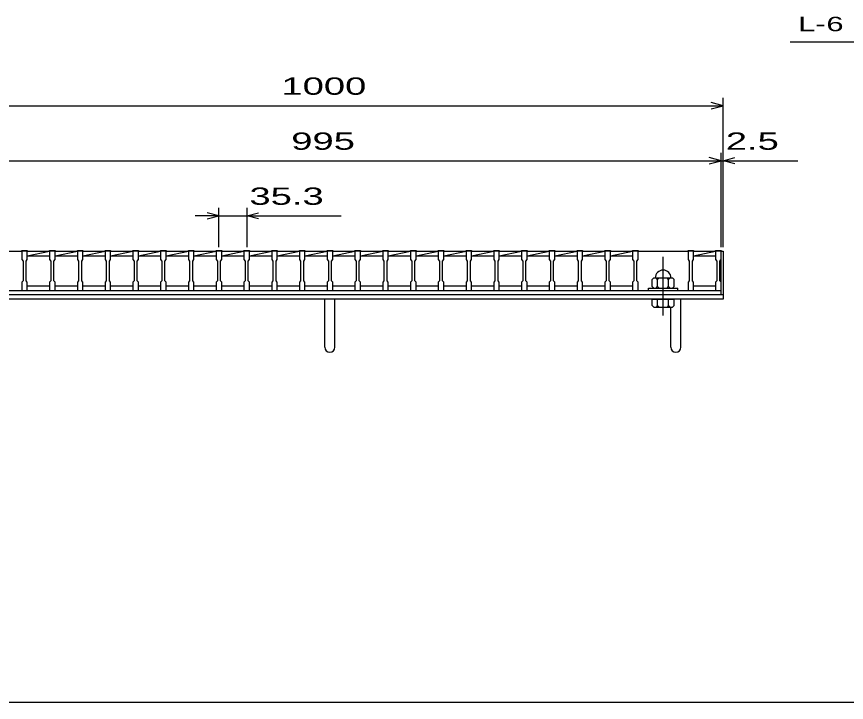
# Model space of a CAD drawing. Units: millimetres, scale not verified. Extents: x -1820 to 1731, y -1282 to 1054.
# Drawn here: x -1249 to -194, y -1146 to -274 of the extents above; entities that cross this region are included whole.
import ezdxf
from ezdxf.enums import TextEntityAlignment as Align

# ---------------------------------------------------------------- set-up
doc = ezdxf.new("R2010")
doc.units = ezdxf.units.MM
doc.header["$LTSCALE"] = 10
doc.linetypes.add('CHAIN', pattern=[18.5, 12, -1.5, 3.5, -1.5])
for name, color, linetype, lineweight in [('0_2', 150, 'Continuous', 25), ('16', 3, 'Continuous', 25), ('19', 6, 'Continuous', 25), ('22', 4, 'Continuous', 25)]:
    doc.layers.add(name, color=color, linetype=linetype, lineweight=lineweight)
doc.styles.add('ベクトル', font='')
doc.styles.get('ベクトル').set_extended_font_data('ベクトル')

msp = doc.modelspace()

# ---------------------------------------------------------------- linework, layer by layer
at = {"layer": '0_2'}
msp.add_line((1731, -1146.5), (-1729, -1146.5), dxfattribs=at)
at = {"layer": '16'}
for p, q in [((-1305.7, -572.5), (-1242.1, -572.5)), ((-1242.1, -572.5), (-1242.1, -571.8)), ((-1242.1, -571.8), (-1235.1, -571.8)), ((-1242.1, -572.5), (-1242.1, -583)), ((-1235.1, -572.5), (-1242.1, -572.5)), ((-1235.1, -571.8), (-1235.1, -572.5)), ((-1235.1, -583), (-1235.1, -572.5)), ((-1235.1, -572.5), (-1206.8, -572.5)), ((-1235.1, -578.5), (-1206.8, -572.5)), ((-1235.1, -578.5), (-1206.8, -578.5)), ((-1206.8, -572.5), (-1206.8, -571.8)), ((-1206.8, -571.8), (-1199.8, -571.8)), ((-1206.8, -572.5), (-1206.8, -583)), ((-1199.8, -572.5), (-1206.8, -572.5)), ((-1199.8, -571.8), (-1199.8, -572.5)), ((-1199.8, -583), (-1199.8, -572.5)), ((-1199.8, -572.5), (-1171.5, -572.5)), ((-1199.8, -578.5), (-1171.5, -572.5)), ((-1199.8, -578.5), (-1171.5, -578.5)), ((-1171.5, -572.5), (-1171.5, -571.8)), ((-1171.5, -571.8), (-1164.5, -571.8)), ((-1171.5, -572.5), (-1171.5, -583)), ((-1164.5, -572.5), (-1171.5, -572.5)), ((-1164.5, -571.8), (-1164.5, -572.5)), ((-1164.5, -583), (-1164.5, -572.5)), ((-1164.5, -572.5), (-1136.2, -572.5)), ((-1164.5, -578.5), (-1136.2, -572.5)), ((-1164.5, -578.5), (-1136.2, -578.5)), ((-1136.2, -572.5), (-1136.2, -571.8)), ((-1136.2, -571.8), (-1129.2, -571.8)), ((-1136.2, -572.5), (-1136.2, -583)), ((-1129.2, -572.5), (-1136.2, -572.5)), ((-1129.2, -571.8), (-1129.2, -572.5)), ((-1129.2, -583), (-1129.2, -572.5)), ((-1129.2, -572.5), (-1100.9, -572.5)), ((-1129.2, -578.5), (-1100.9, -572.5)), ((-1129.2, -578.5), (-1100.9, -578.5)), ((-1100.9, -572.5), (-1100.9, -571.8)), ((-1100.9, -571.8), (-1093.9, -571.8)), ((-1100.9, -572.5), (-1100.9, -583)), ((-1093.9, -572.5), (-1100.9, -572.5)), ((-1093.9, -571.8), (-1093.9, -572.5)), ((-1093.9, -583), (-1093.9, -572.5)), ((-1093.9, -572.5), (-1065.6, -572.5)), ((-1093.9, -578.5), (-1065.6, -572.5)), ((-1093.9, -578.5), (-1065.6, -578.5)), ((-1065.6, -572.5), (-1065.6, -571.8)), ((-1065.6, -571.8), (-1058.6, -571.8)), ((-1065.6, -572.5), (-1065.6, -583)), ((-1058.6, -572.5), (-1065.6, -572.5)), ((-1058.6, -571.8), (-1058.6, -572.5)), ((-1058.6, -583), (-1058.6, -572.5)), ((-1058.6, -572.5), (-1030.3, -572.5)), ((-1058.6, -578.5), (-1030.3, -572.5)), ((-1058.6, -578.5), (-1030.3, -578.5)), ((-1030.3, -572.5), (-1030.3, -571.8)), ((-1030.3, -571.8), (-1023.3, -571.8)), ((-1030.3, -572.5), (-1030.3, -583)), ((-1023.3, -572.5), (-1030.3, -572.5)), ((-1023.3, -571.8), (-1023.3, -572.5)), ((-1023.3, -583), (-1023.3, -572.5)), ((-1023.3, -572.5), (-995, -572.5)), ((-1023.3, -578.5), (-995, -572.5)), ((-1023.3, -578.5), (-995, -578.5)), ((-995, -572.5), (-995, -571.8)), ((-995, -571.8), (-988, -571.8)), ((-995, -572.5), (-995, -583)), ((-988, -572.5), (-995, -572.5)), ((-988, -571.8), (-988, -572.5)), ((-988, -583), (-988, -572.5)), ((-988, -572.5), (-959.7, -572.5)), ((-988, -578.5), (-959.7, -572.5)), ((-988, -578.5), (-959.7, -578.5)), ((-959.7, -572.5), (-959.7, -571.8)), ((-959.7, -571.8), (-952.7, -571.8)), ((-959.7, -572.5), (-959.7, -583)), ((-952.7, -572.5), (-959.7, -572.5)), ((-952.7, -571.8), (-952.7, -572.5)), ((-952.7, -583), (-952.7, -572.5)), ((-952.7, -572.5), (-924.4, -572.5)), ((-952.7, -578.5), (-924.4, -572.5)), ((-952.7, -578.5), (-924.4, -578.5)), ((-924.4, -572.5), (-924.4, -571.8)), ((-924.4, -571.8), (-917.4, -571.8)), ((-924.4, -572.5), (-924.4, -583)), ((-917.4, -572.5), (-924.4, -572.5)), ((-917.4, -571.8), (-917.4, -572.5)), ((-917.4, -583), (-917.4, -572.5)), ((-917.4, -572.5), (-889.1, -572.5)), ((-917.4, -578.5), (-889.1, -572.5)), ((-917.4, -578.5), (-889.1, -578.5)), ((-889.1, -572.5), (-889.1, -571.8)), ((-889.1, -571.8), (-882.1, -571.8)), ((-889.1, -572.5), (-889.1, -583)), ((-882.1, -572.5), (-889.1, -572.5)), ((-882.1, -571.8), (-882.1, -572.5)), ((-882.1, -583), (-882.1, -572.5)), ((-882.1, -572.5), (-853.8, -572.5)), ((-882.1, -578.5), (-853.8, -572.5)), ((-882.1, -578.5), (-853.8, -578.5)), ((-853.8, -572.5), (-853.8, -571.8)), ((-853.8, -571.8), (-846.8, -571.8)), ((-853.8, -572.5), (-853.8, -583)), ((-846.8, -572.5), (-853.8, -572.5)), ((-846.8, -571.8), (-846.8, -572.5)), ((-846.8, -583), (-846.8, -572.5)), ((-846.8, -572.5), (-818.5, -572.5)), ((-846.8, -578.5), (-818.5, -572.5)), ((-846.8, -578.5), (-818.5, -578.5)), ((-818.5, -572.5), (-818.5, -571.8)), ((-818.5, -571.8), (-811.5, -571.8)), ((-818.5, -572.5), (-818.5, -583)), ((-811.5, -572.5), (-818.5, -572.5)), ((-811.5, -571.8), (-811.5, -572.5)), ((-811.5, -583), (-811.5, -572.5)), ((-811.5, -572.5), (-783.2, -572.5)), ((-811.5, -578.5), (-783.2, -572.5)), ((-811.5, -578.5), (-783.2, -578.5)), ((-783.2, -572.5), (-783.2, -571.8)), ((-783.2, -571.8), (-776.2, -571.8)), ((-783.2, -572.5), (-783.2, -583)), ((-776.2, -572.5), (-783.2, -572.5)), ((-776.2, -571.8), (-776.2, -572.5)), ((-776.2, -583), (-776.2, -572.5)), ((-776.2, -572.5), (-747.9, -572.5)), ((-776.2, -578.5), (-747.9, -572.5)), ((-776.2, -578.5), (-747.9, -578.5)), ((-747.9, -572.5), (-747.9, -571.8)), ((-747.9, -571.8), (-740.9, -571.8)), ((-747.9, -572.5), (-747.9, -583)), ((-740.9, -572.5), (-747.9, -572.5)), ((-740.9, -571.8), (-740.9, -572.5)), ((-740.9, -583), (-740.9, -572.5)), ((-740.9, -572.5), (-712.6, -572.5)), ((-740.9, -578.5), (-712.6, -572.5)), ((-740.9, -578.5), (-712.6, -578.5)), ((-712.6, -572.5), (-712.6, -571.8)), ((-712.6, -571.8), (-705.6, -571.8)), ((-712.6, -572.5), (-712.6, -583)), ((-705.6, -572.5), (-712.6, -572.5)), ((-705.6, -571.8), (-705.6, -572.5)), ((-705.6, -583), (-705.6, -572.5)), ((-705.6, -572.5), (-677.3, -572.5)), ((-705.6, -578.5), (-677.3, -572.5)), ((-705.6, -578.5), (-677.3, -578.5)), ((-677.3, -572.5), (-677.3, -571.8)), ((-677.3, -571.8), (-670.3, -571.8)), ((-677.3, -572.5), (-677.3, -583)), ((-670.3, -572.5), (-677.3, -572.5)), ((-670.3, -571.8), (-670.3, -572.5)), ((-670.3, -583), (-670.3, -572.5)), ((-670.3, -572.5), (-642, -572.5)), ((-670.3, -578.5), (-642, -572.5)), ((-670.3, -578.5), (-642, -578.5)), ((-642, -572.5), (-642, -571.8)), ((-642, -571.8), (-635, -571.8)), ((-642, -572.5), (-642, -583)), ((-635, -572.5), (-642, -572.5)), ((-635, -571.8), (-635, -572.5)), ((-635, -583), (-635, -572.5)), ((-635, -572.5), (-606.7, -572.5)), ((-635, -578.5), (-606.7, -572.5)), ((-635, -578.5), (-606.7, -578.5)), ((-606.7, -572.5), (-606.7, -571.8)), ((-606.7, -571.8), (-599.7, -571.8)), ((-606.7, -572.5), (-606.7, -583)), ((-599.7, -572.5), (-606.7, -572.5)), ((-599.7, -571.8), (-599.7, -572.5)), ((-599.7, -583), (-599.7, -572.5)), ((-599.7, -572.5), (-571.4, -572.5)), ((-599.7, -578.5), (-571.4, -572.5)), ((-599.7, -578.5), (-571.4, -578.5)), ((-571.4, -572.5), (-571.4, -571.8)), ((-571.4, -571.8), (-564.4, -571.8)), ((-571.4, -572.5), (-571.4, -583)), ((-564.4, -572.5), (-571.4, -572.5)), ((-564.4, -571.8), (-564.4, -572.5)), ((-564.4, -583), (-564.4, -572.5)), ((-564.4, -572.5), (-536.1, -572.5)), ((-564.4, -578.5), (-536.1, -572.5)), ((-564.4, -578.5), (-536.1, -578.5)), ((-536.1, -572.5), (-536.1, -571.8)), ((-536.1, -571.8), (-529.1, -571.8)), ((-536.1, -572.5), (-536.1, -583)), ((-529.1, -572.5), (-536.1, -572.5)), ((-529.1, -571.8), (-529.1, -572.5)), ((-529.1, -583), (-529.1, -572.5)), ((-529.1, -572.5), (-500.8, -572.5)), ((-529.1, -578.5), (-500.8, -572.5)), ((-529.1, -578.5), (-500.8, -578.5)), ((-500.8, -572.5), (-500.8, -571.8)), ((-500.8, -571.8), (-493.8, -571.8)), ((-500.8, -572.5), (-500.8, -583)), ((-493.8, -572.5), (-500.8, -572.5)), ((-493.8, -571.8), (-493.8, -572.5)), ((-493.8, -583), (-493.8, -572.5)), ((-493.8, -572.5), (-465.5, -572.5)), ((-493.8, -578.5), (-465.5, -572.5)), ((-493.8, -578.5), (-465.5, -578.5)), ((-465.5, -572.5), (-465.5, -571.8)), ((-465.5, -571.8), (-458.5, -571.8)), ((-465.5, -572.5), (-465.5, -583)), ((-458.5, -572.5), (-465.5, -572.5)), ((-458.5, -571.8), (-458.5, -572.5)), ((-458.5, -583), (-458.5, -572.5)), ((-458.5, -572.5), (-394.9, -572.5)), ((-394.9, -572.5), (-394.9, -571.8)), ((-394.9, -571.8), (-387.9, -571.8)), ((-394.9, -572.5), (-394.9, -583)), ((-387.9, -572.5), (-394.9, -572.5)), ((-387.9, -571.8), (-387.9, -572.5)), ((-387.9, -583), (-387.9, -572.5)), ((-387.9, -572.5), (-360, -572.5)), ((-387.9, -578.5), (-360, -572.58)), ((-387.9, -578.5), (-360, -578.5)), ((-360, -572.5), (-360, -571.8)), ((-360, -571.8), (-353, -571.8)), ((-360, -572.5), (-360, -583)), ((-353, -572.5), (-360, -572.5)), ((-353, -571.8), (-353, -572.5)), ((-353, -583), (-353, -572.5)), ((-353, -616.5), (-353, -572.5)), ((-1242.1, -583), (-1240.6, -585)), ((-1240.6, -585), (-1240.6, -610)), ((-1236.6, -585), (-1235.1, -583)), ((-1236.6, -610), (-1236.6, -585)), ((-1206.8, -583), (-1205.3, -585)), ((-1205.3, -585), (-1205.3, -610)), ((-1201.3, -585), (-1199.8, -583)), ((-1201.3, -610), (-1201.3, -585)), ((-1171.5, -583), (-1170, -585)), ((-1170, -585), (-1170, -610)), ((-1166, -585), (-1164.5, -583)), ((-1166, -610), (-1166, -585)), ((-1136.2, -583), (-1134.7, -585)), ((-1134.7, -585), (-1134.7, -610)), ((-1130.7, -585), (-1129.2, -583)), ((-1130.7, -610), (-1130.7, -585)), ((-1100.9, -583), (-1099.4, -585)), ((-1099.4, -585), (-1099.4, -610)), ((-1095.4, -585), (-1093.9, -583)), ((-1095.4, -610), (-1095.4, -585)), ((-1065.6, -583), (-1064.1, -585)), ((-1064.1, -585), (-1064.1, -610)), ((-1060.1, -585), (-1058.6, -583)), ((-1060.1, -610), (-1060.1, -585)), ((-1030.3, -583), (-1028.8, -585)), ((-1028.8, -585), (-1028.8, -610)), ((-1024.8, -585), (-1023.3, -583)), ((-1024.8, -610), (-1024.8, -585)), ((-995, -583), (-993.5, -585)), ((-993.5, -585), (-993.5, -610)), ((-989.5, -585), (-988, -583)), ((-989.5, -610), (-989.5, -585)), ((-959.7, -583), (-958.2, -585)), ((-958.2, -585), (-958.2, -610)), ((-954.2, -585), (-952.7, -583)), ((-954.2, -610), (-954.2, -585)), ((-924.4, -583), (-922.9, -585)), ((-922.9, -585), (-922.9, -610)), ((-918.9, -585), (-917.4, -583)), ((-918.9, -610), (-918.9, -585)), ((-889.1, -583), (-887.6, -585)), ((-887.6, -585), (-887.6, -610)), ((-883.6, -585), (-882.1, -583)), ((-883.6, -610), (-883.6, -585)), ((-853.8, -583), (-852.3, -585)), ((-852.3, -585), (-852.3, -610)), ((-848.3, -585), (-846.8, -583)), ((-848.3, -610), (-848.3, -585)), ((-818.5, -583), (-817, -585)), ((-817, -585), (-817, -610)), ((-813, -585), (-811.5, -583)), ((-813, -610), (-813, -585)), ((-783.2, -583), (-781.7, -585)), ((-781.7, -585), (-781.7, -610)), ((-777.7, -585), (-776.2, -583)), ((-777.7, -610), (-777.7, -585)), ((-747.9, -583), (-746.4, -585)), ((-746.4, -585), (-746.4, -610)), ((-742.4, -585), (-740.9, -583)), ((-742.4, -610), (-742.4, -585)), ((-712.6, -583), (-711.1, -585)), ((-711.1, -585), (-711.1, -610)), ((-707.1, -585), (-705.6, -583)), ((-707.1, -610), (-707.1, -585)), ((-677.3, -583), (-675.8, -585)), ((-675.8, -585), (-675.8, -610)), ((-671.8, -585), (-670.3, -583)), ((-671.8, -610), (-671.8, -585)), ((-642, -583), (-640.5, -585)), ((-640.5, -585), (-640.5, -610)), ((-636.5, -585), (-635, -583)), ((-636.5, -610), (-636.5, -585)), ((-606.7, -583), (-605.2, -585)), ((-605.2, -585), (-605.2, -610)), ((-601.2, -585), (-599.7, -583)), ((-601.2, -610), (-601.2, -585)), ((-571.4, -583), (-569.9, -585)), ((-569.9, -585), (-569.9, -610)), ((-565.9, -585), (-564.4, -583)), ((-565.9, -610), (-565.9, -585)), ((-536.1, -583), (-534.6, -585)), ((-534.6, -585), (-534.6, -610)), ((-530.6, -585), (-529.1, -583)), ((-530.6, -610), (-530.6, -585)), ((-500.8, -583), (-499.3, -585)), ((-499.3, -585), (-499.3, -610)), ((-495.3, -585), (-493.8, -583)), ((-495.3, -610), (-495.3, -585)), ((-465.5, -583), (-464, -585)), ((-464, -585), (-464, -610)), ((-460, -585), (-458.5, -583)), ((-460, -610), (-460, -585)), ((-394.9, -583), (-393.4, -585)), ((-393.4, -585), (-393.4, -610)), ((-389.4, -585), (-387.9, -583)), ((-389.4, -610), (-389.4, -585)), ((-360, -583), (-358.5, -585)), ((-358.5, -585), (-358.5, -610)), ((-354.5, -585), (-353, -583)), ((-354.5, -610), (-354.5, -585)), ((-1240.6, -610), (-1242.1, -612)), ((-1235.1, -612), (-1236.6, -610)), ((-1205.3, -610), (-1206.8, -612)), ((-1199.8, -612), (-1201.3, -610)), ((-1170, -610), (-1171.5, -612)), ((-1164.5, -612), (-1166, -610)), ((-1134.7, -610), (-1136.2, -612)), ((-1129.2, -612), (-1130.7, -610)), ((-1099.4, -610), (-1100.9, -612)), ((-1093.9, -612), (-1095.4, -610)), ((-1064.1, -610), (-1065.6, -612)), ((-1058.6, -612), (-1060.1, -610)), ((-1028.8, -610), (-1030.3, -612)), ((-1023.3, -612), (-1024.8, -610)), ((-993.5, -610), (-995, -612)), ((-988, -612), (-989.5, -610)), ((-958.2, -610), (-959.7, -612)), ((-952.7, -612), (-954.2, -610)), ((-922.9, -610), (-924.4, -612)), ((-917.4, -612), (-918.9, -610)), ((-887.6, -610), (-889.1, -612)), ((-882.1, -612), (-883.6, -610)), ((-852.3, -610), (-853.8, -612)), ((-846.8, -612), (-848.3, -610)), ((-817, -610), (-818.5, -612)), ((-811.5, -612), (-813, -610)), ((-781.7, -610), (-783.2, -612)), ((-776.2, -612), (-777.7, -610)), ((-746.4, -610), (-747.9, -612)), ((-740.9, -612), (-742.4, -610)), ((-711.1, -610), (-712.6, -612)), ((-705.6, -612), (-707.1, -610)), ((-675.8, -610), (-677.3, -612)), ((-670.3, -612), (-671.8, -610)), ((-640.5, -610), (-642, -612)), ((-635, -612), (-636.5, -610)), ((-605.2, -610), (-606.7, -612)), ((-599.7, -612), (-601.2, -610)), ((-569.9, -610), (-571.4, -612)), ((-564.4, -612), (-565.9, -610)), ((-534.6, -610), (-536.1, -612)), ((-529.1, -612), (-530.6, -610)), ((-499.3, -610), (-500.8, -612)), ((-493.8, -612), (-495.3, -610)), ((-464, -610), (-465.5, -612)), ((-458.5, -612), (-460, -610)), ((-438.7, -606.5), (-440.7, -608.5)), ((-440.7, -617.5), (-440.7, -608.5)), ((-438.7, -606.5), (-414.7, -606.5)), ((-433.7, -608.5), (-435.7, -606.5)), ((-433.7, -608.5), (-431.7, -606.5)), ((-433.7, -617.5), (-433.7, -608.5)), ((-419.7, -608.5), (-421.7, -606.5)), ((-419.7, -608.5), (-417.7, -606.5)), ((-419.7, -617.5), (-419.7, -608.5)), ((-412.7, -608.5), (-414.7, -606.5)), ((-412.7, -617.5), (-412.7, -608.5)), ((-393.4, -610), (-394.9, -612)), ((-387.9, -612), (-389.4, -610)), ((-358.5, -610), (-360, -612)), ((-353, -612), (-354.5, -610)), ((-1348, -622.5), (-353, -622.5)), ((-1305.7, -622.5), (-1242.1, -622.5)), ((-1242.1, -612), (-1242.1, -622.5)), ((-1242.1, -622.5), (-1235.1, -622.5)), ((-1235.1, -622.5), (-1235.1, -612)), ((-1235.1, -616.5), (-1206.8, -616.5)), ((-1206.8, -612), (-1206.8, -622.5)), ((-1206.8, -622.5), (-1199.8, -622.5)), ((-1199.8, -622.5), (-1199.8, -612)), ((-1199.8, -616.5), (-1171.5, -616.5)), ((-1171.5, -612), (-1171.5, -622.5)), ((-1171.5, -622.5), (-1164.5, -622.5)), ((-1164.5, -622.5), (-1164.5, -612)), ((-1164.5, -616.5), (-1136.2, -616.5)), ((-1136.2, -612), (-1136.2, -622.5)), ((-1136.2, -622.5), (-1129.2, -622.5)), ((-1129.2, -622.5), (-1129.2, -612)), ((-1129.2, -616.5), (-1100.9, -616.5)), ((-1100.9, -612), (-1100.9, -622.5)), ((-1100.9, -622.5), (-1093.9, -622.5)), ((-1093.9, -622.5), (-1093.9, -612)), ((-1093.9, -616.5), (-1065.6, -616.5)), ((-1065.6, -612), (-1065.6, -622.5)), ((-1065.6, -622.5), (-1058.6, -622.5)), ((-1058.6, -622.5), (-1058.6, -612)), ((-1058.6, -616.5), (-1030.3, -616.5)), ((-1030.3, -612), (-1030.3, -622.5)), ((-1030.3, -622.5), (-1023.3, -622.5)), ((-1023.3, -622.5), (-1023.3, -612)), ((-1023.3, -616.5), (-995, -616.5)), ((-995, -612), (-995, -622.5)), ((-995, -622.5), (-988, -622.5)), ((-988, -622.5), (-988, -612)), ((-988, -616.5), (-959.7, -616.5)), ((-959.7, -612), (-959.7, -622.5)), ((-959.7, -622.5), (-952.7, -622.5)), ((-952.7, -622.5), (-952.7, -612)), ((-952.7, -616.5), (-924.4, -616.5)), ((-924.4, -612), (-924.4, -622.5)), ((-924.4, -622.5), (-917.4, -622.5)), ((-917.4, -622.5), (-917.4, -612)), ((-917.4, -616.5), (-889.1, -616.5)), ((-889.1, -612), (-889.1, -622.5)), ((-889.1, -622.5), (-882.1, -622.5)), ((-882.1, -622.5), (-882.1, -612)), ((-882.1, -616.5), (-853.8, -616.5)), ((-853.8, -612), (-853.8, -622.5)), ((-853.8, -622.5), (-846.8, -622.5)), ((-846.8, -622.5), (-846.8, -612)), ((-846.8, -616.5), (-818.5, -616.5)), ((-818.5, -612), (-818.5, -622.5)), ((-818.5, -622.5), (-811.5, -622.5)), ((-811.5, -622.5), (-811.5, -612)), ((-811.5, -616.5), (-783.2, -616.5)), ((-783.2, -612), (-783.2, -622.5)), ((-783.2, -622.5), (-776.2, -622.5)), ((-776.2, -622.5), (-776.2, -612)), ((-776.2, -616.5), (-747.9, -616.5)), ((-747.9, -612), (-747.9, -622.5)), ((-747.9, -622.5), (-740.9, -622.5)), ((-740.9, -622.5), (-740.9, -612)), ((-740.9, -616.5), (-712.6, -616.5)), ((-712.6, -612), (-712.6, -622.5)), ((-712.6, -622.5), (-705.6, -622.5)), ((-705.6, -622.5), (-705.6, -612)), ((-705.6, -616.5), (-677.3, -616.5)), ((-677.3, -612), (-677.3, -622.5)), ((-677.3, -622.5), (-670.3, -622.5)), ((-670.3, -622.5), (-670.3, -612)), ((-670.3, -616.5), (-642, -616.5)), ((-642, -612), (-642, -622.5)), ((-642, -622.5), (-635, -622.5)), ((-635, -622.5), (-635, -612)), ((-635, -616.5), (-606.7, -616.5)), ((-606.7, -612), (-606.7, -622.5)), ((-606.7, -622.5), (-599.7, -622.5)), ((-599.7, -622.5), (-599.7, -612)), ((-599.7, -616.5), (-571.4, -616.5)), ((-571.4, -612), (-571.4, -622.5)), ((-571.4, -622.5), (-564.4, -622.5)), ((-564.4, -622.5), (-564.4, -612)), ((-564.4, -616.5), (-536.1, -616.5)), ((-536.1, -612), (-536.1, -622.5)), ((-536.1, -622.5), (-529.1, -622.5)), ((-529.1, -622.5), (-529.1, -612)), ((-529.1, -616.5), (-500.8, -616.5)), ((-500.8, -612), (-500.8, -622.5)), ((-500.8, -622.5), (-493.8, -622.5)), ((-493.8, -622.5), (-493.8, -612)), ((-493.8, -616.5), (-465.5, -616.5)), ((-465.5, -612), (-465.5, -622.5)), ((-465.5, -622.5), (-458.5, -622.5)), ((-458.5, -622.5), (-458.5, -612)), ((-458.5, -622.5), (-394.9, -622.5)), ((-445.2, -622.5), (-445.2, -619.5)), ((-445.2, -619.5), (-408.2, -619.5)), ((-445.2, -622.5), (-408.2, -622.5)), ((-440.7, -617.5), (-438.7, -619.5)), ((-435.7, -619.5), (-433.7, -617.5)), ((-433.7, -617.5), (-431.7, -619.5)), ((-421.7, -619.5), (-419.7, -617.5)), ((-419.7, -617.5), (-417.7, -619.5)), ((-414.7, -619.5), (-412.7, -617.5)), ((-408.2, -622.5), (-408.2, -619.5)), ((-394.9, -612), (-394.9, -622.5)), ((-394.9, -622.5), (-387.9, -622.5)), ((-387.9, -622.5), (-387.9, -612)), ((-387.9, -616.5), (-360, -616.5)), ((-360, -612), (-360, -622.5)), ((-360, -622.5), (-353, -622.5)), ((-353, -622.5), (-353, -612)), ((-353, -627.5), (-353, -622.5)), ((-1348, -627.5), (-353, -627.5))]:
    msp.add_line(p, q, dxfattribs=at)
at = {"layer": '16', "linetype": 'CHAIN'}
msp.add_line((-426.7, -654.5), (-426.7, -579.5), dxfattribs=at)
at = {"layer": '16'}
msp.add_arc((-426.7, -606.5), 10, 0, 180, dxfattribs=at)
at = {"layer": '19'}
for p, q in [((-353, -572.5), (-350.5, -572.5)), ((-350.5, -572.5), (-350.5, -627.5)), ((-1350.5, -627.5), (-350.5, -627.5)), ((-350.5, -627.5), (-350.5, -633.5)), ((-350.5, -633.5), (-1350.5, -633.5)), ((-857, -694.61), (-857, -633.5)), ((-844, -694.61), (-844, -633.5)), ((-440.7, -641.5), (-440.7, -633.5)), ((-440.7, -633.5), (-412.7, -633.5)), ((-440.7, -641.5), (-438.7, -643.5)), ((-438.7, -643.5), (-414.7, -643.5)), ((-433.7, -641.5), (-435.7, -643.5)), ((-433.7, -641.5), (-433.7, -633.5)), ((-431.7, -643.5), (-433.7, -641.5)), ((-419.7, -641.5), (-421.7, -643.5)), ((-419.7, -641.5), (-419.7, -633.5)), ((-417.7, -643.5), (-419.7, -641.5)), ((-417, -694.61), (-417, -643.5)), ((-414.7, -643.5), (-412.7, -641.5)), ((-412.7, -641.5), (-412.7, -633.5)), ((-404, -694.61), (-404, -633.5))]:
    msp.add_line(p, q, dxfattribs=at)
for centre in [(-850.5, -694.61), (-410.5, -694.61)]:
    msp.add_arc(centre, 6.5, 180, 0, dxfattribs=at)
at = {"layer": '22'}
for p, q in [((-265, -306), (-65, -306)), ((-350.5, -567.5), (-350.5, -377.5)), ((-1350.5, -387.5), (-350.5, -387.5)), ((-350.5, -387.5), (-365.5, -383.5)), ((-365.5, -391.5), (-350.5, -387.5)), ((-353, -457.5), (-368, -453.5)), ((-353, -567.5), (-353, -447.5)), ((-350.5, -567.5), (-350.5, -447.5)), ((-350.5, -457.5), (-335.5, -453.5)), ((-1348, -457.5), (-353, -457.5)), ((-368, -461.5), (-353, -457.5)), ((-353, -457.5), (-350.5, -457.5)), ((-335.5, -461.5), (-350.5, -457.5)), ((-350.5, -457.5), (-255.5, -457.5)), ((-991.5, -527.5), (-1021.5, -527.5)), ((-991.5, -527.5), (-1006.5, -523.5)), ((-1006.5, -531.5), (-991.5, -527.5)), ((-991.5, -567.5), (-991.5, -517.5)), ((-991.5, -527.5), (-956.2, -527.5)), ((-956.2, -517.5), (-956.2, -567.5)), ((-956.2, -527.5), (-941.2, -523.5)), ((-941.2, -531.5), (-956.2, -527.5)), ((-956.2, -527.5), (-836.2, -527.5))]:
    msp.add_line(p, q, dxfattribs=at)

# ---------------------------------------------------------------- texts
at = {"layer": '22', "color": 2, "style": 'ベクトル'}
for s, height, width, p in [(' 6 ', 18.33, 1.6, (-230, -283.5)), ('L-', 18.33, 1.6, (-255, -283.5)), (' 1000 ', 21.99, 1.65, (-925.5, -362.5)), (' 995 ', 21.99, 1.65, (-913, -432.5)), (' 2.5 ', 21.99, 1.65, (-360.5, -432.5)), (' 35.3 ', 21.99, 1.65, (-966.2, -502.5))]:
    msp.add_text(s, height=height, dxfattribs=dict(at, width=width)).set_placement(p, align=Align.MIDDLE_LEFT)

doc.saveas('drawing.dxf')
